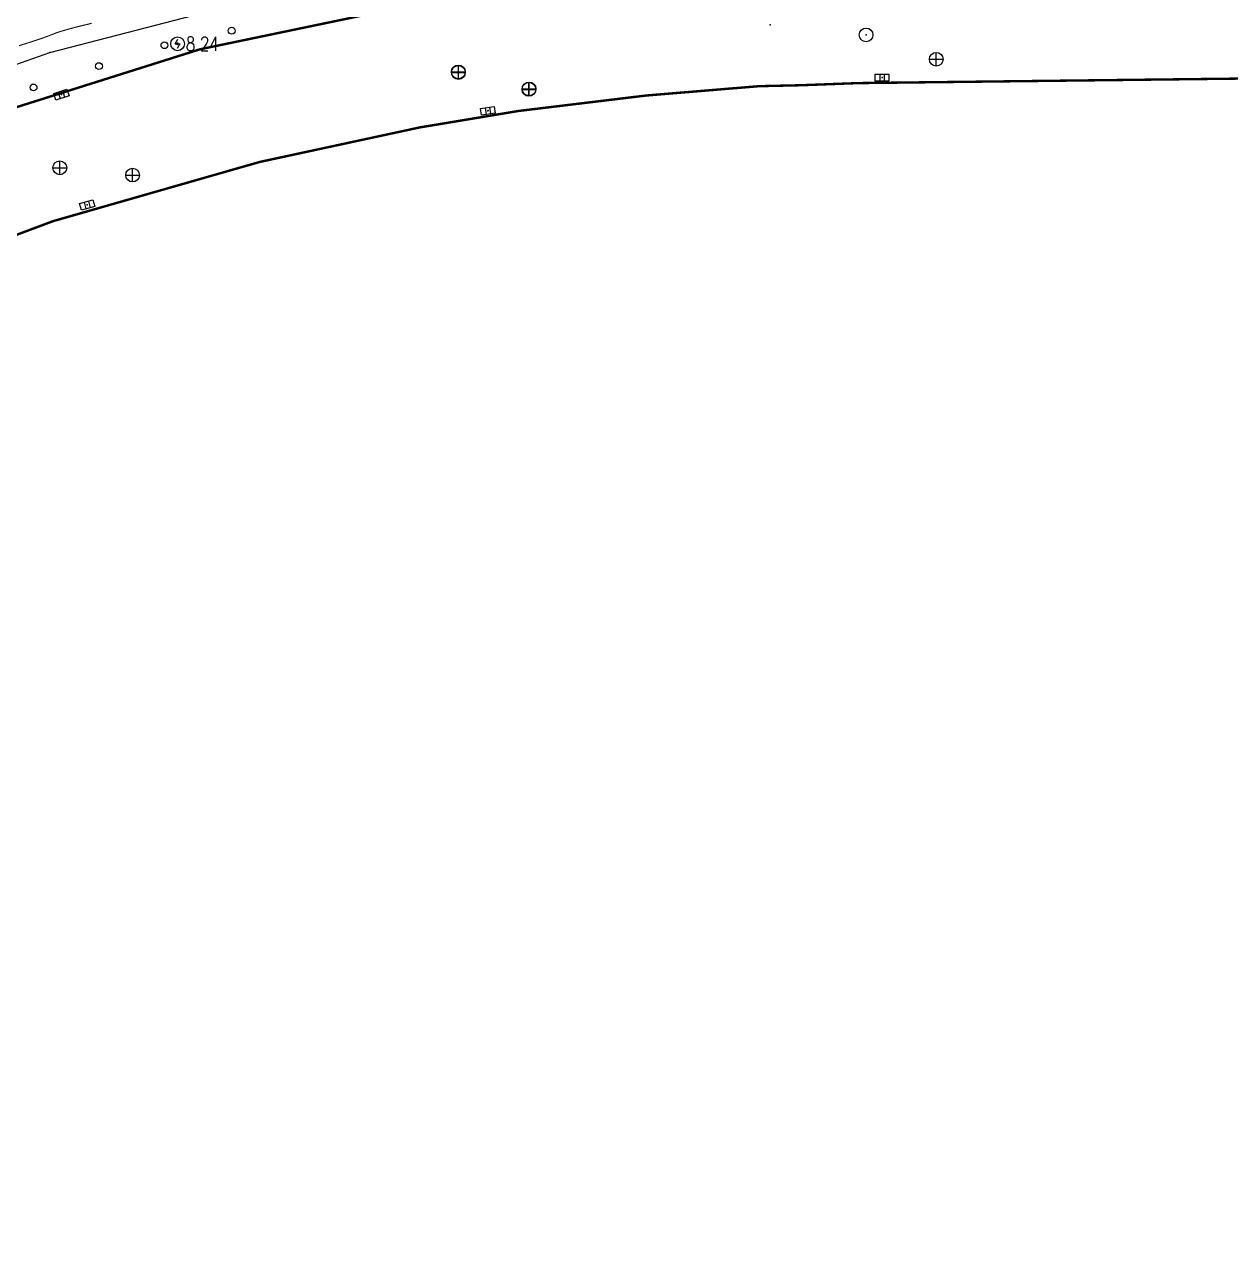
# Model space of a CAD drawing. Extents: x 953 to 1488, y 1110 to 1509.
# Drawn here: x 1124.8 to 1212.4, y 1109.8 to 1199.1 of the extents above; entities that cross this region are included whole.
import ezdxf
from ezdxf.enums import TextEntityAlignment as Align

# ---------------------------------------------------------------- set-up
doc = ezdxf.new("R2010")
doc.units = 0
doc.header["$LTSCALE"] = 0.5
doc.header["$PDSIZE"] = 0.2
doc.layers.get('0').update_dxf_attribs({"linetype": 'CONTINUOUS'})
for name, color, linetype in [('DGX', 2, 'CONTINUOUS'), ('DLSS', 4, 'CONTINUOUS'), ('GCD', 1, 'CONTINUOUS'), ('GXYZ', 2, 'CONTINUOUS'), ('ZBTZ', 3, 'CONTINUOUS'), ('ZDH', 1, 'CONTINUOUS')]:
    doc.layers.add(name, color=color, linetype=linetype)
doc.styles.add('HZ', font='rs.shx', dxfattribs={"width": 0.8, "bigfont": 'hztxt.shx'})
doc.linetypes.add('1161', pattern='A,0,[149,AAA.SHX,S=0.15,R=0,X=0,Y=0],-1.6', length=1.6)

# ---------------------------------------------------------------- blocks, each defined once
blk = doc.blocks.new('gc041')
for p, q in [((-1, 0.5), (1, 0.5)), ((-1, -0.5), (-1, 0.5)), ((-0.33, 0.5), (-0.33, -0.5)), ((0.33, 0.5), (0.33, -0.5)), ((1, 0.5), (1, -0.5)), ((1, -0.5), (-1, -0.5))]:
    blk.add_line(p, q)
blk = doc.blocks.new('gc043')
for p, q in [((-1, 0), (1, 0)), ((0, -1), (0, 1))]:
    blk.add_line(p, q)
blk.add_circle((0, 0), 1)
blk = doc.blocks.new('gc050')
for p, q in [((-0.35, 0), (0.05, 0.69)), ((-0.35, 0), (0.35, 0)), ((0.35, 0), (-0.06, -0.69))]:
    blk.add_line(p, q)
blk.add_circle((0, 0), 1)
blk = doc.blocks.new('gc188')
blk.add_circle((0, 0), 1)
blk = doc.blocks.new('GC200')
at = {"linetype": 'Continuous', "const_width": 0.2, "flags": 128}
blk.add_lwpolyline([(-0.1, 0, 1), (0.1, 0, 1)], format="xyb", close=True, dxfattribs=at)
blk = doc.blocks.new('gc170')
at = {"linetype": 'Continuous'}
blk.add_circle((0, 0), 0.5, dxfattribs=at)

msp = doc.modelspace()

# ---------------------------------------------------------------- linework, layer by layer
at = {"layer": 'DGX', "linetype": 'Continuous', "const_width": 0.075, "elevation": 8.5, "flags": 128}
msp.add_lwpolyline([(1129.632, 1199.203), (1128.943, 1199.038), (1128.338, 1198.884), (1127.815, 1198.741), (1127.374, 1198.611), (1127.017, 1198.492), (1126.742, 1198.384), (1126.459, 1198.271), (1126.079, 1198.133), (1125.601, 1197.972), (1125.025, 1197.786), (1124.352, 1197.577)], dxfattribs=at)
at = {"layer": 'DLSS', "linetype": 'Continuous', "const_width": 0.175, "elevation": 6.63, "flags": 128}
msp.add_lwpolyline([(988.427, 1127.787), (990.788, 1125.904), (993.922, 1126.963), (1010.814, 1133.51), (1020.926, 1138.3), (1028.106, 1142.098), (1034.318, 1145.718), (1048.748, 1154.336), (1068.018, 1165.828), (1083.626, 1175.112), (1098.724, 1183.13), (1116.228, 1190.601), (1137.489, 1197.31), (1156.314, 1201.233), (1168.71, 1202.862), (1179.428, 1203.615), (1186.519, 1203.964)], dxfattribs=at)
at = {"layer": 'DLSS', "linetype": 'Continuous', "const_width": 0.175, "flags": 128}
msp.add_lwpolyline([(1460.277, 1198.106), (1405.34, 1197.459), (1185.349, 1194.858), (1181.212, 1194.703), (1178.117, 1194.633), (1169.906, 1193.953), (1160.637, 1192.83), (1153.465, 1191.634), (1141.842, 1189.126), (1126.802, 1184.815), (1111.381, 1179.02), (1097.346, 1172.431), (1084.597, 1165.251), (1072.904, 1158.293), (1053.386, 1146.695), (1039.51, 1138.393), (1032.835, 1134.456), (1024.771, 1130.123), (1023.394, 1129.439), (1014.663, 1125.383), (996.71, 1118.233), (983.054, 1114.358), (961.326, 1109.88)], dxfattribs=at)
at = {"layer": 'ZBTZ', "linetype": '1161', "elevation": 10.434, "flags": 128}
msp.add_lwpolyline([(1020.284, 1434.36), (1018.846, 1434.635), (975.761, 1445.017), (974.599, 1444.021), (976.622, 1297.17), (976.667, 1293.433), (977.082, 1260.359), (977.14, 1247.885), (987.302, 1248.093), (987.563, 1239.875), (979.366, 1239.67), (963.969, 1239.285), (964.736, 1230.673), (962.422, 1230.467), (963.264, 1211.145), (964.031, 1187.555), (968.129, 1164.597), (978.887, 1142.015), (988.427, 1127.787), (1013.14, 1137.603), (1027.097, 1144.743), (1039.656, 1152.3), (1045.268, 1155.482), (1064.515, 1166.983), (1082.553, 1177.399), (1093.084, 1183.61), (1097.727, 1185.738), (1111.746, 1191.85), (1126.595, 1197.081), (1146.073, 1202.148), (1165.386, 1205.312), (1167.667, 1205.546), (1175.568, 1206.294), (1177.785, 1206.359), (1186.409, 1206.705), (1186.366, 1207.546), (1186.08, 1209.889), (1184.971, 1211.903), (1183.929, 1276.782), (1179.461, 1282.832), (1164.702, 1295.398), (1155.817, 1299.009), (1144.225, 1294.882), (1134.461, 1294.147), (1134.378, 1289.023), (1013.46, 1281.421), (1013.743, 1298.844), (1014.262, 1308.48), (1011.575, 1356.136), (1013.259, 1381.339), (1018.608, 1422.274), (1020.284, 1434.36), (975.761, 1445.017)], close=True, dxfattribs=at)
at = {"layer": 'ZDH', "linetype": 'Continuous'}
for p in [(1178.94, 1199.1, 8.559), (1185.901, 1198.357, 8.641), (1126.595, 1197.081, 8.172), (1135.872, 1197.714, 8.238), (1137.489, 1197.31, 8.115), (1191, 1196.588, 8.65), (1156.274, 1195.666, 8.345), (1156.278, 1195.626, 8.382), (1187.06, 1195.255, 8.58), (1161.406, 1194.404, 8.4), (1161.414, 1194.436, 8.36), (1178.117, 1194.633, 8.476), (1181.212, 1194.703, 8.498), (1185.349, 1194.858, 8.537), (1127.433, 1194.021, 8.006), (1169.906, 1193.953, 8.414), (1158.422, 1192.837, 8.334), (1158.44, 1192.864, 8.294), (1160.637, 1192.83, 8.331), (1153.465, 1191.634, 8.248), (1141.842, 1189.126, 8.139), (1127.316, 1188.701, 8.06), (1132.603, 1188.17, 8.087), (1129.304, 1185.997, 8.014), (1126.802, 1184.815, 7.985)]:
    msp.add_point(p, dxfattribs=at)

# ---------------------------------------------------------------- block references
at = {"layer": 'GCD', "linetype": 'Continuous'}
ref = msp.add_blockref('GC200', (1135.872, 1197.714, 8.238), dxfattribs=dict(at, xscale=0.5, yscale=0.5, zscale=0.5))
ref.add_attrib('height', '8.24', dxfattribs={"linetype": 'Continuous', "height": 1, "style": 'HZ', "width": 0.8}).set_placement((1136.472, 1197.714, 8.238), align=Align.MIDDLE_LEFT)
at = {"layer": 'GXYZ', "linetype": 'Continuous', "xscale": 0.5, "yscale": 0.5}
for name, p in [('gc188', (1185.901, 1198.357, 8.641)), ('gc050', (1135.872, 1197.714, 8.238)), ('gc043', (1191, 1196.588, 8.65)), ('gc043', (1156.274, 1195.666, 8.345)), ('gc043', (1156.278, 1195.626, 8.382)), ('gc041', (1187.06, 1195.255, 8.58)), ('gc043', (1161.406, 1194.404, 8.4)), ('gc043', (1161.414, 1194.436, 8.36)), ('gc043', (1127.316, 1188.701, 8.06)), ('gc043', (1132.603, 1188.17, 8.087))]:
    msp.add_blockref(name, p, dxfattribs=at)
at = {"layer": 'GXYZ', "linetype": 'Continuous'}
for p, xscale, yscale, rotation in [((1127.433, 1194.021, 8.006), 0.4999999999999881, 0.4999999999999881, 18.11128599778079), ((1158.422, 1192.837, 8.334), 0.5000000000000074, 0.5000000000000074, 8.521196942144172), ((1129.304, 1185.997, 8.014), 0.4999999999999877, 0.4999999999999877, 15.43903804421641)]:
    msp.add_blockref('gc041', p, dxfattribs=dict(at, xscale=xscale, yscale=yscale, rotation=rotation))
at = {"layer": 'ZBTZ', "linetype": 'Continuous', "xscale": 0.5, "yscale": 0.5}
for p, rotation in [((1139.811, 1198.665), 192.1892768130086), ((1134.923, 1197.61), 192.1892768130086), ((1130.161, 1196.092), 198.0845381687924), ((1125.408, 1194.54), 198.0845381687924)]:
    msp.add_blockref('gc170', p, dxfattribs=dict(at, rotation=rotation))

doc.saveas('drawing.dxf')
